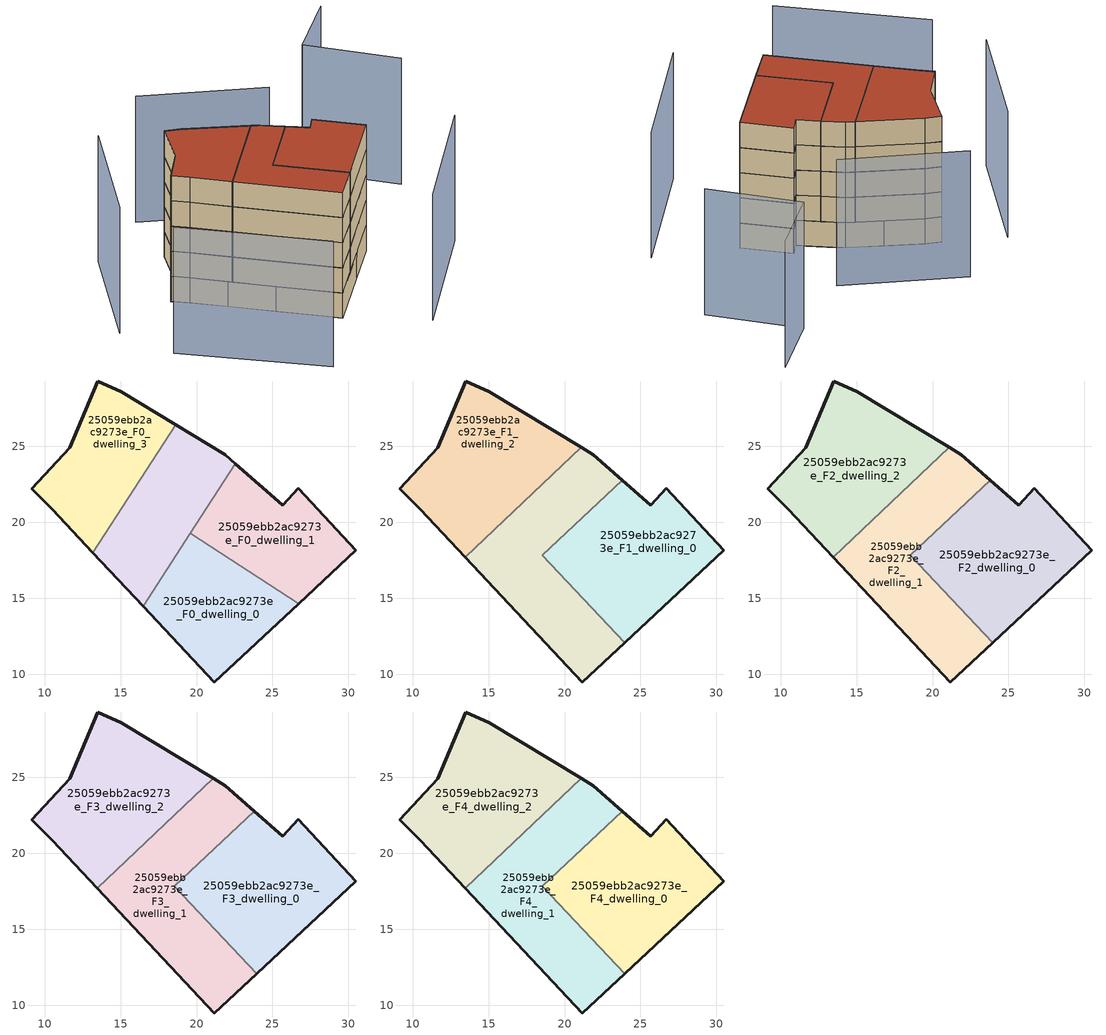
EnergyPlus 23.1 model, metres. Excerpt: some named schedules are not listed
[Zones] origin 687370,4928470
25059ebb2ac9273e_F0_dwelling_0
 floor ground (EU_floor_Construction): 26.72,14.64 19.59,19.26 16.48,14.47 21.16,9.48 z0
 wall outside (EU_wall_Construction): 26.72,14.64 21.16,9.48 16.48,14.47 z0:3
 wall to 25059ebb2ac9273e_F0_dwelling_1 (EU_wall_Construction): 19.59,19.26 26.72,14.64 z0:3
 wall to 25059ebb2ac9273e_F0_dwelling_2 (EU_wall_Construction): 16.48,14.47 19.59,19.26 z0:3
25059ebb2ac9273e_F0_dwelling_1
 floor ground (EU_floor_Construction): 30.5,18.15 26.72,22.22 26.69,22.25 25.67,21.11 22.57,23.86 19.59,19.26 26.72,14.64 z0
 wall outside (EU_wall_Construction): 22.57,23.86 25.67,21.11 26.69,22.25 26.72,22.22 30.5,18.15 26.72,14.64 z0:3
 wall to 25059ebb2ac9273e_F0_dwelling_2 (EU_wall_Construction): 19.59,19.27 22.57,23.86 z0:3
25059ebb2ac9273e_F0_dwelling_2
 floor ground (EU_floor_Construction): 16.48,14.47 22.57,23.86 21.9,24.45 18.63,26.43 13.17,18.01 z0
 wall outside (EU_wall_Construction): 18.63,26.43 21.9,24.45 22.57,23.86 / 16.48,14.47 13.17,18.01 z0:3
 wall to 25059ebb2ac9273e_F0_dwelling_3 (EU_wall_Construction): 13.17,18.01 18.63,26.43 z0:3
25059ebb2ac9273e_F0_dwelling_3
 floor ground (EU_floor_Construction): 13.17,18.01 18.63,26.43 15.06,28.59 13.51,29.3 11.65,24.91 9.14,22.21 10.5,20.86 z0
 wall outside (EU_wall_Construction): 13.17,18.01 10.5,20.86 9.14,22.21 11.65,24.91 13.51,29.3 15.06,28.59 18.63,26.43 z0:3
25059ebb2ac9273e_F1_dwelling_0
 floor to 25059ebb2ac9273e_F0_dwelling_1 (EU_floor_Construction): 30.5,18.15 26.69,22.25 25.67,21.11 23.8,22.77 19.88,19.07 26.72,14.65 z3
 floor to 25059ebb2ac9273e_F0_dwelling_0 (EU_floor_Construction): 26.72,14.65 19.88,19.07 18.81,18.06 18.61,17.75 23.96,12.08 z3
 floor to 25059ebb2ac9273e_F0_dwelling_2 (EU_floor_Construction): 18.61,17.75 18.81,18.06 18.55,17.82 z3
 wall outside (EU_wall_Construction): 23.8,22.77 25.67,21.11 26.69,22.25 30.5,18.15 23.96,12.08 z3:6
 wall to 25059ebb2ac9273e_F1_dwelling_1 (EU_wall_Construction): 23.96,12.08 18.55,17.82 23.8,22.77 z3:6
25059ebb2ac9273e_F1_dwelling_1
 floor to 25059ebb2ac9273e_F0_dwelling_0 (EU_floor_Construction): 23.96,12.08 18.61,17.75 16.48,14.47 21.16,9.48 z3; 19.88,19.07 19.59,19.26 18.81,18.06 z3
 floor to 25059ebb2ac9273e_F0_dwelling_2 (EU_floor_Construction): 18.61,17.75 18.55,17.82 18.81,18.06 22.57,23.86 21.9,24.45 21.11,24.93 13.46,17.7 16.48,14.47 z3
 floor to 25059ebb2ac9273e_F0_dwelling_1 (EU_floor_Construction): 23.8,22.77 22.57,23.86 19.59,19.26 19.88,19.07 z3
 wall outside (EU_wall_Construction): 23.96,12.08 21.16,9.48 13.46,17.7 / 21.11,24.93 21.9,24.45 23.8,22.77 z3:6
 wall to 25059ebb2ac9273e_F1_dwelling_2 (EU_wall_Construction): 13.46,17.7 21.11,24.93 z3:6
25059ebb2ac9273e_F1_dwelling_2
 floor to 25059ebb2ac9273e_F0_dwelling_3 (EU_floor_Construction): 13.17,18.01 18.63,26.43 15.06,28.59 13.51,29.3 11.65,24.91 9.14,22.21 10.5,20.86 z3
 floor to 25059ebb2ac9273e_F0_dwelling_2 (EU_floor_Construction): 21.11,24.93 18.63,26.43 13.17,18.01 13.46,17.7 z3
 wall outside (EU_wall_Construction): 13.46,17.7 10.5,20.86 9.14,22.21 11.65,24.91 13.51,29.3 15.06,28.59 21.11,24.93 z3:6
25059ebb2ac9273e_F2_dwelling_0
 floor to 25059ebb2ac9273e_F1_dwelling_0 (EU_floor_Construction): 30.5,18.15 26.69,22.25 25.67,21.11 23.8,22.77 18.55,17.82 23.96,12.08 z6
 wall outside (EU_wall_Construction): 23.8,22.77 25.67,21.11 26.69,22.25 30.5,18.15 23.96,12.08 z6:9
 wall to 25059ebb2ac9273e_F2_dwelling_1 (EU_wall_Construction): 23.96,12.08 18.55,17.82 23.8,22.77 z6:9
25059ebb2ac9273e_F2_dwelling_1
 floor to 25059ebb2ac9273e_F1_dwelling_1 (EU_floor_Construction): 23.96,12.08 18.55,17.82 23.8,22.77 21.9,24.45 21.11,24.93 13.46,17.7 21.16,9.48 z6
 wall outside (EU_wall_Construction): 23.96,12.08 21.16,9.48 13.46,17.7 / 21.11,24.93 21.9,24.45 23.8,22.77 z6:9
 wall to 25059ebb2ac9273e_F2_dwelling_2 (EU_wall_Construction): 13.46,17.7 21.11,24.93 z6:9
25059ebb2ac9273e_F2_dwelling_2
 floor to 25059ebb2ac9273e_F1_dwelling_2 (EU_floor_Construction): 21.11,24.93 15.06,28.59 13.51,29.3 11.65,24.91 9.14,22.21 10.5,20.86 13.46,17.7 z6
 wall outside (EU_wall_Construction): 13.46,17.7 10.5,20.86 9.14,22.21 11.65,24.91 13.51,29.3 15.06,28.59 21.11,24.93 z6:9
25059ebb2ac9273e_F3_dwelling_0
 floor to 25059ebb2ac9273e_F2_dwelling_0 (EU_floor_Construction): 30.5,18.15 26.69,22.25 25.67,21.11 23.8,22.77 18.55,17.82 23.96,12.08 z9
 wall outside (EU_wall_Construction): 23.8,22.77 25.67,21.11 26.69,22.25 30.5,18.15 23.96,12.08 z9:12
 wall to 25059ebb2ac9273e_F3_dwelling_1 (EU_wall_Construction): 23.96,12.08 18.55,17.82 23.8,22.77 z9:12
25059ebb2ac9273e_F3_dwelling_1
 floor to 25059ebb2ac9273e_F2_dwelling_1 (EU_floor_Construction): 23.96,12.08 18.55,17.82 23.8,22.77 21.9,24.45 21.11,24.93 13.46,17.7 21.16,9.48 z9
 wall outside (EU_wall_Construction): 23.96,12.08 21.16,9.48 13.46,17.7 / 21.11,24.93 21.9,24.45 23.8,22.77 z9:12
 wall to 25059ebb2ac9273e_F3_dwelling_2 (EU_wall_Construction): 13.46,17.7 21.11,24.93 z9:12
25059ebb2ac9273e_F3_dwelling_2
 floor to 25059ebb2ac9273e_F2_dwelling_2 (EU_floor_Construction): 21.11,24.93 15.06,28.59 13.51,29.3 11.65,24.91 9.14,22.21 10.5,20.86 13.46,17.7 z9
 wall outside (EU_wall_Construction): 13.46,17.7 10.5,20.86 9.14,22.21 11.65,24.91 13.51,29.3 15.06,28.59 21.11,24.93 z9:12
25059ebb2ac9273e_F4_dwelling_0
 floor to 25059ebb2ac9273e_F3_dwelling_0 (EU_floor_Construction): 30.5,18.15 26.69,22.25 25.67,21.11 23.8,22.77 18.55,17.82 23.96,12.08 z12
 wall outside (EU_wall_Construction): 23.8,22.77 25.67,21.11 26.69,22.25 30.5,18.15 23.96,12.08 z12:15
 wall to 25059ebb2ac9273e_F4_dwelling_1 (EU_wall_Construction): 23.96,12.08 18.55,17.82 23.8,22.77 z12:15
 roof outside (EU_roof_Construction): 26.69,22.25 30.5,18.15 23.96,12.08 18.55,17.82 23.8,22.77 25.67,21.11 z15
25059ebb2ac9273e_F4_dwelling_1
 floor to 25059ebb2ac9273e_F3_dwelling_1 (EU_floor_Construction): 23.96,12.08 18.55,17.82 23.8,22.77 21.9,24.45 21.11,24.93 13.46,17.7 21.16,9.48 z12
 wall outside (EU_wall_Construction): 23.96,12.08 21.16,9.48 13.46,17.7 / 21.11,24.93 21.9,24.45 23.8,22.77 z12:15
 wall to 25059ebb2ac9273e_F4_dwelling_2 (EU_wall_Construction): 13.46,17.7 21.11,24.93 z12:15
 roof outside (EU_roof_Construction): 21.9,24.45 23.8,22.77 18.55,17.82 23.96,12.08 21.16,9.48 13.46,17.7 21.11,24.93 z15
25059ebb2ac9273e_F4_dwelling_2
 floor to 25059ebb2ac9273e_F3_dwelling_2 (EU_floor_Construction): 21.11,24.93 15.06,28.59 13.51,29.3 11.65,24.91 9.14,22.21 10.5,20.86 13.46,17.7 z12
 wall outside (EU_wall_Construction): 13.46,17.7 10.5,20.86 9.14,22.21 11.65,24.91 13.51,29.3 15.06,28.59 21.11,24.93 z12:15
 roof outside (EU_roof_Construction): 21.11,24.93 13.46,17.7 10.5,20.86 9.14,22.21 11.65,24.91 13.51,29.3 15.06,28.59 z15
shading: 3.72,14.4 15.02,2.84 / 28.23,3.87 38.67,14.35 / 7.67,32.49 1.56,20.58 / 40.57,25.95 34.1,33.85 / 34.1,33.85 39.83,38.54 / 26.76,29.49 15.03,36.11 z0:15
[Building]
EU S2 Campaign: North Axis=0; Terrain=City; Solar Distribution=FullExterior
[Site:Location]
Bologna: Latitude=44.5; Longitude=11.25; Time Zone=1; Elevation=37
[SizingPeriod:WeatherFileDays]
AnnualSizingPeriod: Begin Month=1; Begin Day of Month=1; End Month=12; End Day of Month=31; Day of Week for Start Day=Monday; Use Weather File Daylight Saving Period=No; Use Weather File Rain and Snow Indicators=No
[MATERIAL]
EU_InternalMass_Material: Roughness=MediumRough; Thickness=0.1; Conductivity=1; Density=1800; Specific Heat=900; Thermal Absorptance=0.9; Solar Absorptance=0.7; Visible Absorptance=0.7
[MATERIAL:NOMASS] Roughness=MediumRough; Thermal Absorptance=0.9; Solar Absorptance=0.7; Visible Absorptance=0.7
Name | Thermal Resistance
EU_wall_NoMass | 0.905828
EU_roof_NoMass | 0.37593
EU_floor_NoMass | 0.67114
[CONSTRUCTION]
EU_wall_Construction: EU_wall_NoMass
EU_roof_Construction: EU_roof_NoMass
EU_floor_Construction: EU_floor_NoMass
EU_InternalMass_Construction: EU_InternalMass_Material
[ZONE] Type=1; Multiplier=1; Ceiling Height=autocalculate; Floor Area=autocalculate; Part of Total Floor Area=Yes
Name | Volume
25059ebb2ac9273e_F0_dwelling_0 | 150.551
25059ebb2ac9273e_F1_dwelling_0; 25059ebb2ac9273e_F2_dwelling_0; 25059ebb2ac9273e_F3_dwelling_0; 25059ebb2ac9273e_F4_dwelling_0 | 200.737
25059ebb2ac9273e_F0_dwelling_1 | 150.546
25059ebb2ac9273e_F1_dwelling_1; 25059ebb2ac9273e_F2_dwelling_1; 25059ebb2ac9273e_F3_dwelling_1; 25059ebb2ac9273e_F4_dwelling_1 | 200.73
25059ebb2ac9273e_F0_dwelling_2 | 150.558
25059ebb2ac9273e_F1_dwelling_2; 25059ebb2ac9273e_F2_dwelling_2; 25059ebb2ac9273e_F3_dwelling_2; 25059ebb2ac9273e_F4_dwelling_2 | 200.75
25059ebb2ac9273e_F0_dwelling_3 | 150.549
[INTERNALMASS] Construction=EU_InternalMass_Construction
Name | Zone or ZoneList | Surface Area
25059ebb2ac9273e_F0_dwelling_0_EU_InternalMass | 25059ebb2ac9273e_F0_dwelling_0 | 50.1845
25059ebb2ac9273e_F0_dwelling_1_EU_InternalMass | 25059ebb2ac9273e_F0_dwelling_1 | 50.1821
25059ebb2ac9273e_F0_dwelling_2_EU_InternalMass | 25059ebb2ac9273e_F0_dwelling_2 | 50.1862
25059ebb2ac9273e_F0_dwelling_3_EU_InternalMass | 25059ebb2ac9273e_F0_dwelling_3 | 50.1831
25059ebb2ac9273e_F1_dwelling_0_EU_InternalMass | 25059ebb2ac9273e_F1_dwelling_0 | 66.9103
25059ebb2ac9273e_F1_dwelling_1_EU_InternalMass | 25059ebb2ac9273e_F1_dwelling_1 | 66.91
25059ebb2ac9273e_F1_dwelling_2_EU_InternalMass | 25059ebb2ac9273e_F1_dwelling_2 | 66.9156
25059ebb2ac9273e_F2_dwelling_0_EU_InternalMass | 25059ebb2ac9273e_F2_dwelling_0 | 66.9103
25059ebb2ac9273e_F2_dwelling_1_EU_InternalMass | 25059ebb2ac9273e_F2_dwelling_1 | 66.91
25059ebb2ac9273e_F2_dwelling_2_EU_InternalMass | 25059ebb2ac9273e_F2_dwelling_2 | 66.9156
25059ebb2ac9273e_F3_dwelling_0_EU_InternalMass | 25059ebb2ac9273e_F3_dwelling_0 | 66.9103
25059ebb2ac9273e_F3_dwelling_1_EU_InternalMass | 25059ebb2ac9273e_F3_dwelling_1 | 66.91
25059ebb2ac9273e_F3_dwelling_2_EU_InternalMass | 25059ebb2ac9273e_F3_dwelling_2 | 66.9156
25059ebb2ac9273e_F4_dwelling_0_EU_InternalMass | 25059ebb2ac9273e_F4_dwelling_0 | 66.9103
25059ebb2ac9273e_F4_dwelling_1_EU_InternalMass | 25059ebb2ac9273e_F4_dwelling_1 | 66.91
25059ebb2ac9273e_F4_dwelling_2_EU_InternalMass | 25059ebb2ac9273e_F4_dwelling_2 | 66.9156
[OTHEREQUIPMENT] Fuel Type=Electricity; Design Level Calculation Method=Watts/Area; Power per Zone Floor Area=1; Fraction Latent=0; Fraction Radiant=0; Fraction Lost=0; Carbon Dioxide Generation Rate=0; EndUse Subcategory=EU_Step8_InternalGains
Name | Zone or ZoneList or Space or SpaceList | Schedule
EU_Step8_InternalGain_25059ebb2ac9273e_F0_dwelling_0_f000 | 25059ebb2ac9273e_F0_dwelling_0 | EU_Step8_GainSchedule_25059ebb2ac9273e_F0_dwelling_0_f000
EU_Step8_InternalGain_25059ebb2ac9273e_F0_dwelling_1_f000 | 25059ebb2ac9273e_F0_dwelling_1 | EU_Step8_GainSchedule_25059ebb2ac9273e_F0_dwelling_1_f000
EU_Step8_InternalGain_25059ebb2ac9273e_F0_dwelling_2_f000 | 25059ebb2ac9273e_F0_dwelling_2 | EU_Step8_GainSchedule_25059ebb2ac9273e_F0_dwelling_2_f000
EU_Step8_InternalGain_25059ebb2ac9273e_F0_dwelling_3_f000 | 25059ebb2ac9273e_F0_dwelling_3 | EU_Step8_GainSchedule_25059ebb2ac9273e_F0_dwelling_3_f000
EU_Step8_InternalGain_25059ebb2ac9273e_F1_dwelling_0_f000 | 25059ebb2ac9273e_F1_dwelling_0 | EU_Step8_GainSchedule_25059ebb2ac9273e_F1_dwelling_0_f000
EU_Step8_InternalGain_25059ebb2ac9273e_F1_dwelling_1_f000 | 25059ebb2ac9273e_F1_dwelling_1 | EU_Step8_GainSchedule_25059ebb2ac9273e_F1_dwelling_1_f000
EU_Step8_InternalGain_25059ebb2ac9273e_F1_dwelling_2_f000 | 25059ebb2ac9273e_F1_dwelling_2 | EU_Step8_GainSchedule_25059ebb2ac9273e_F1_dwelling_2_f000
EU_Step8_InternalGain_25059ebb2ac9273e_F2_dwelling_0_f000 | 25059ebb2ac9273e_F2_dwelling_0 | EU_Step8_GainSchedule_25059ebb2ac9273e_F2_dwelling_0_f000
EU_Step8_InternalGain_25059ebb2ac9273e_F2_dwelling_1_f000 | 25059ebb2ac9273e_F2_dwelling_1 | EU_Step8_GainSchedule_25059ebb2ac9273e_F2_dwelling_1_f000
EU_Step8_InternalGain_25059ebb2ac9273e_F2_dwelling_2_f000 | 25059ebb2ac9273e_F2_dwelling_2 | EU_Step8_GainSchedule_25059ebb2ac9273e_F2_dwelling_2_f000
EU_Step8_InternalGain_25059ebb2ac9273e_F3_dwelling_0_f000 | 25059ebb2ac9273e_F3_dwelling_0 | EU_Step8_GainSchedule_25059ebb2ac9273e_F3_dwelling_0_f000
EU_Step8_InternalGain_25059ebb2ac9273e_F3_dwelling_1_f000 | 25059ebb2ac9273e_F3_dwelling_1 | EU_Step8_GainSchedule_25059ebb2ac9273e_F3_dwelling_1_f000
EU_Step8_InternalGain_25059ebb2ac9273e_F3_dwelling_2_f000 | 25059ebb2ac9273e_F3_dwelling_2 | EU_Step8_GainSchedule_25059ebb2ac9273e_F3_dwelling_2_f000
EU_Step8_InternalGain_25059ebb2ac9273e_F4_dwelling_0_f000 | 25059ebb2ac9273e_F4_dwelling_0 | EU_Step8_GainSchedule_25059ebb2ac9273e_F4_dwelling_0_f000
EU_Step8_InternalGain_25059ebb2ac9273e_F4_dwelling_1_f000 | 25059ebb2ac9273e_F4_dwelling_1 | EU_Step8_GainSchedule_25059ebb2ac9273e_F4_dwelling_1_f000
EU_Step8_InternalGain_25059ebb2ac9273e_F4_dwelling_2_f000 | 25059ebb2ac9273e_F4_dwelling_2 | EU_Step8_GainSchedule_25059ebb2ac9273e_F4_dwelling_2_f000
[ZONEVENTILATION:DESIGNFLOWRATE] Schedule=EU_AlwaysOn; Design Flow Rate Calculation Method=AirChanges/Hour; Air Changes per Hour=0.73129; Ventilation Type=Natural; Fan Pressure Rise=0; Fan Total Efficiency=1; Constant Term Coefficient=1; Temperature Term Coefficient=0; Velocity Term Coefficient=0; Velocity Squared Term Coefficient=0; Minimum Indoor Temperature=-100; Maximum Indoor Temperature=100; Delta Temperature=-100; Minimum Outdoor Temperature=-100; Maximum Outdoor Temperature=100; Maximum Wind Speed=40
Name | Zone or ZoneList or Space or SpaceList
EU_ConstantAir_25059ebb2ac9273e_F0_dwelling_0 | 25059ebb2ac9273e_F0_dwelling_0
EU_ConstantAir_25059ebb2ac9273e_F0_dwelling_1 | 25059ebb2ac9273e_F0_dwelling_1
EU_ConstantAir_25059ebb2ac9273e_F0_dwelling_2 | 25059ebb2ac9273e_F0_dwelling_2
EU_ConstantAir_25059ebb2ac9273e_F0_dwelling_3 | 25059ebb2ac9273e_F0_dwelling_3
EU_ConstantAir_25059ebb2ac9273e_F1_dwelling_0 | 25059ebb2ac9273e_F1_dwelling_0
EU_ConstantAir_25059ebb2ac9273e_F1_dwelling_1 | 25059ebb2ac9273e_F1_dwelling_1
EU_ConstantAir_25059ebb2ac9273e_F1_dwelling_2 | 25059ebb2ac9273e_F1_dwelling_2
EU_ConstantAir_25059ebb2ac9273e_F2_dwelling_0 | 25059ebb2ac9273e_F2_dwelling_0
EU_ConstantAir_25059ebb2ac9273e_F2_dwelling_1 | 25059ebb2ac9273e_F2_dwelling_1
EU_ConstantAir_25059ebb2ac9273e_F2_dwelling_2 | 25059ebb2ac9273e_F2_dwelling_2
EU_ConstantAir_25059ebb2ac9273e_F3_dwelling_0 | 25059ebb2ac9273e_F3_dwelling_0
EU_ConstantAir_25059ebb2ac9273e_F3_dwelling_1 | 25059ebb2ac9273e_F3_dwelling_1
EU_ConstantAir_25059ebb2ac9273e_F3_dwelling_2 | 25059ebb2ac9273e_F3_dwelling_2
EU_ConstantAir_25059ebb2ac9273e_F4_dwelling_0 | 25059ebb2ac9273e_F4_dwelling_0
EU_ConstantAir_25059ebb2ac9273e_F4_dwelling_1 | 25059ebb2ac9273e_F4_dwelling_1
EU_ConstantAir_25059ebb2ac9273e_F4_dwelling_2 | 25059ebb2ac9273e_F4_dwelling_2
[HVACTEMPLATE:THERMOSTAT] Constant Heating Setpoint=20; Constant Cooling Setpoint=50
EU_HeatOnly_25059ebb2ac9273e_F0_dwelling_0; EU_HeatOnly_25059ebb2ac9273e_F0_dwelling_1; EU_HeatOnly_25059ebb2ac9273e_F0_dwelling_2; EU_HeatOnly_25059ebb2ac9273e_F0_dwelling_3; EU_HeatOnly_25059ebb2ac9273e_F1_dwelling_0; EU_HeatOnly_25059ebb2ac9273e_F1_dwelling_1; EU_HeatOnly_25059ebb2ac9273e_F1_dwelling_2; EU_HeatOnly_25059ebb2ac9273e_F2_dwelling_0; EU_HeatOnly_25059ebb2ac9273e_F2_dwelling_1; EU_HeatOnly_25059ebb2ac9273e_F2_dwelling_2; EU_HeatOnly_25059ebb2ac9273e_F3_dwelling_0; EU_HeatOnly_25059ebb2ac9273e_F3_dwelling_1; EU_HeatOnly_25059ebb2ac9273e_F3_dwelling_2; EU_HeatOnly_25059ebb2ac9273e_F4_dwelling_0; EU_HeatOnly_25059ebb2ac9273e_F4_dwelling_1; EU_HeatOnly_25059ebb2ac9273e_F4_dwelling_2
[HVACTEMPLATE:ZONE:IDEALLOADSAIRSYSTEM] System Availability Schedule=EU_AlwaysOn; Maximum Heating Supply Air Temperature=50; Minimum Cooling Supply Air Temperature=13; Maximum Heating Supply Air Humidity Ratio=0.0156; Minimum Cooling Supply Air Humidity Ratio=0.0077; Heating Limit=NoLimit; Cooling Limit=NoLimit; Heating Availability Schedule=EU_AlwaysOn; Cooling Availability Schedule=EU_CoolingOff; Dehumidification Control Type=ConstantSensibleHeatRatio; Cooling Sensible Heat Ratio=0.7; Dehumidification Setpoint=60; Humidification Control Type=None; Humidification Setpoint=30; Outdoor Air Method=None; Outdoor Air Flow Rate per Person=0.00944; Outdoor Air Flow Rate per Zone Floor Area=0; Outdoor Air Flow Rate per Zone=0; Demand Controlled Ventilation Type=None; Outdoor Air Economizer Type=NoEconomizer; Heat Recovery Type=None; Sensible Heat Recovery Effectiveness=0.7; Latent Heat Recovery Effectiveness=0.65
Name | Template Thermostat
25059ebb2ac9273e_F0_dwelling_0 | EU_HeatOnly_25059ebb2ac9273e_F0_dwelling_0
25059ebb2ac9273e_F0_dwelling_1 | EU_HeatOnly_25059ebb2ac9273e_F0_dwelling_1
25059ebb2ac9273e_F0_dwelling_2 | EU_HeatOnly_25059ebb2ac9273e_F0_dwelling_2
25059ebb2ac9273e_F0_dwelling_3 | EU_HeatOnly_25059ebb2ac9273e_F0_dwelling_3
25059ebb2ac9273e_F1_dwelling_0 | EU_HeatOnly_25059ebb2ac9273e_F1_dwelling_0
25059ebb2ac9273e_F1_dwelling_1 | EU_HeatOnly_25059ebb2ac9273e_F1_dwelling_1
25059ebb2ac9273e_F1_dwelling_2 | EU_HeatOnly_25059ebb2ac9273e_F1_dwelling_2
25059ebb2ac9273e_F2_dwelling_0 | EU_HeatOnly_25059ebb2ac9273e_F2_dwelling_0
25059ebb2ac9273e_F2_dwelling_1 | EU_HeatOnly_25059ebb2ac9273e_F2_dwelling_1
25059ebb2ac9273e_F2_dwelling_2 | EU_HeatOnly_25059ebb2ac9273e_F2_dwelling_2
25059ebb2ac9273e_F3_dwelling_0 | EU_HeatOnly_25059ebb2ac9273e_F3_dwelling_0
25059ebb2ac9273e_F3_dwelling_1 | EU_HeatOnly_25059ebb2ac9273e_F3_dwelling_1
25059ebb2ac9273e_F3_dwelling_2 | EU_HeatOnly_25059ebb2ac9273e_F3_dwelling_2
25059ebb2ac9273e_F4_dwelling_0 | EU_HeatOnly_25059ebb2ac9273e_F4_dwelling_0
25059ebb2ac9273e_F4_dwelling_1 | EU_HeatOnly_25059ebb2ac9273e_F4_dwelling_1
25059ebb2ac9273e_F4_dwelling_2 | EU_HeatOnly_25059ebb2ac9273e_F4_dwelling_2
[SIZING:ZONE] Zone Cooling Design Supply Air Temperature Input Method=SupplyAirTemperature; Zone Cooling Design Supply Air Temperature=13; Zone Heating Design Supply Air Temperature Input Method=SupplyAirTemperature; Zone Heating Design Supply Air Temperature=50; Zone Cooling Design Supply Air Humidity Ratio=0.008; Zone Heating Design Supply Air Humidity Ratio=0.008; Cooling Design Air Flow Method=DesignDay; Cooling Design Air Flow Rate=0; Cooling Minimum Air Flow per Zone Floor Area=0.000762; Cooling Minimum Air Flow=0; Cooling Minimum Air Flow Fraction=0.2; Heating Design Air Flow Method=DesignDay; Heating Design Air Flow Rate=0; Heating Maximum Air Flow per Zone Floor Area=0.002032; Heating Maximum Air Flow=0.141576; Heating Maximum Air Flow Fraction=0.3; Account for Dedicated Outdoor Air System=No; Dedicated Outdoor Air System Control Strategy=NeutralSupplyAir; Dedicated Outdoor Air Low Setpoint Temperature for Design=autosize; Dedicated Outdoor Air High Setpoint Temperature for Design=autosize; Zone Load Sizing Method=Sensible Load Only No Latent Load; Zone Latent Cooling Design Supply Air Humidity Ratio Input Method=HumidityRatioDifference; Zone Cooling Design Supply Air Humidity Ratio Difference=0.005; Zone Latent Heating Design Supply Air Humidity Ratio Input Method=HumidityRatioDifference; Zone Humidification Design Supply Air Humidity Ratio Difference=0.005
25059ebb2ac9273e_F0_dwelling_0; 25059ebb2ac9273e_F0_dwelling_1; 25059ebb2ac9273e_F0_dwelling_2; 25059ebb2ac9273e_F0_dwelling_3; 25059ebb2ac9273e_F1_dwelling_0; 25059ebb2ac9273e_F1_dwelling_1; 25059ebb2ac9273e_F1_dwelling_2; 25059ebb2ac9273e_F2_dwelling_0
